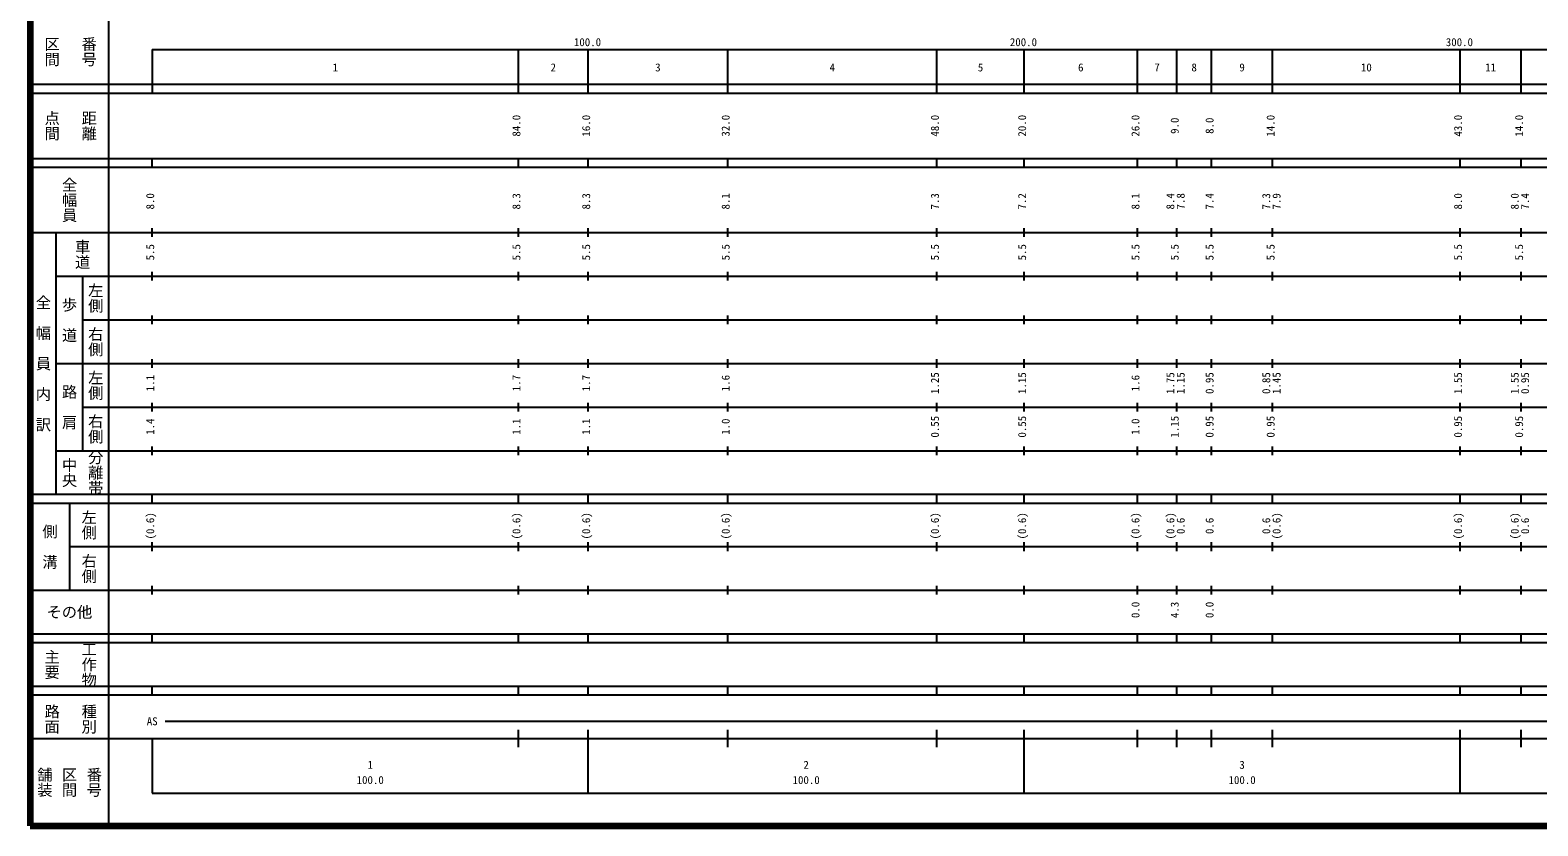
# Model space of a CAD drawing. Units: millimetres on the paper, enlarged 1000 times. Extents: x 40000 to 680000, y 20000 to 380000.
# Drawn here: x 40000 to 385840, y 20000 to 202409 of the extents above; entities that cross this region are included whole.
import ezdxf
from ezdxf.enums import TextEntityAlignment as Align

# ---------------------------------------------------------------- set-up
doc = ezdxf.new("R2010")
doc.units = ezdxf.units.MM
doc.header["$LTSCALE"] = 1000
doc.layers.add('M-TTL', color=2, linetype='Continuous', lineweight=140)
doc.layers.add('M-TTL-BAND', color=7, linetype='Continuous', lineweight=25)
doc.styles.add('@ＭＳ ゴシック', font='')
doc.styles.add('ＭＳ ゴシック', font='')
doc.styles.get('@ＭＳ ゴシック').set_extended_font_data('@MS Gothic')
doc.styles.get('ＭＳ ゴシック').set_extended_font_data('MS Gothic')

msp = doc.modelspace()

# ---------------------------------------------------------------- linework, layer by layer
at = {"layer": 'M-TTL'}
for p, q in [((40000, 380000), (40000, 20000)), ((40000, 20000), (680000, 20000))]:
    msp.add_line(p, q, dxfattribs=at)
at = {"layer": 'M-TTL-BAND'}
for p, q in [((58000, 370000), (58000, 20000)), ((68000, 198000), (579000, 198000)), ((68000, 198000), (68000, 188000)), ((152000, 188000), (152000, 198000)), ((168000, 188000), (168000, 198000)), ((200000, 188000), (200000, 198000)), ((248000, 188000), (248000, 198000)), ((268000, 188000), (268000, 198000)), ((294000, 188000), (294000, 198000)), ((303000, 188000), (303000, 198000)), ((311000, 188000), (311000, 198000)), ((325000, 188000), (325000, 198000)), ((368000, 188000), (368000, 198000)), ((382000, 188000), (382000, 198000)), ((40000, 190000), (579000, 190000)), ((40000, 188000), (579000, 188000)), ((40000, 173000), (579000, 173000)), ((68000, 171000), (68000, 173000)), ((152000, 171000), (152000, 173000)), ((168000, 171000), (168000, 173000)), ((200000, 171000), (200000, 173000)), ((248000, 171000), (248000, 173000)), ((268000, 171000), (268000, 173000)), ((294000, 171000), (294000, 173000)), ((303000, 171000), (303000, 173000)), ((311000, 171000), (311000, 173000)), ((325000, 171000), (325000, 173000)), ((368000, 171000), (368000, 173000)), ((382000, 171000), (382000, 173000)), ((40000, 171000), (579000, 171000)), ((40000, 156000), (579000, 156000)), ((46000, 96000), (46000, 156000)), ((68000, 155000), (68000, 157000)), ((152000, 155000), (152000, 157000)), ((168000, 155000), (168000, 157000)), ((200000, 155000), (200000, 157000)), ((248000, 155000), (248000, 157000)), ((268000, 155000), (268000, 157000)), ((294000, 155000), (294000, 157000)), ((303000, 155000), (303000, 157000)), ((311000, 155000), (311000, 157000)), ((325000, 155000), (325000, 157000)), ((368000, 155000), (368000, 157000)), ((382000, 155000), (382000, 157000)), ((46000, 146000), (579000, 146000)), ((52000, 146000), (52000, 106000)), ((68000, 145000), (68000, 147000)), ((152000, 145000), (152000, 147000)), ((168000, 145000), (168000, 147000)), ((200000, 145000), (200000, 147000)), ((248000, 145000), (248000, 147000)), ((268000, 145000), (268000, 147000)), ((294000, 145000), (294000, 147000)), ((303000, 145000), (303000, 147000)), ((311000, 145000), (311000, 147000)), ((325000, 145000), (325000, 147000)), ((368000, 145000), (368000, 147000)), ((382000, 145000), (382000, 147000)), ((52000, 136000), (579000, 136000)), ((68000, 135000), (68000, 137000)), ((152000, 135000), (152000, 137000)), ((168000, 135000), (168000, 137000)), ((200000, 135000), (200000, 137000)), ((248000, 135000), (248000, 137000)), ((268000, 135000), (268000, 137000)), ((294000, 135000), (294000, 137000)), ((303000, 135000), (303000, 137000)), ((311000, 135000), (311000, 137000)), ((325000, 135000), (325000, 137000)), ((368000, 135000), (368000, 137000)), ((382000, 135000), (382000, 137000)), ((46000, 126000), (579000, 126000)), ((68000, 125000), (68000, 127000)), ((152000, 125000), (152000, 127000)), ((168000, 125000), (168000, 127000)), ((200000, 125000), (200000, 127000)), ((248000, 125000), (248000, 127000)), ((268000, 125000), (268000, 127000)), ((294000, 125000), (294000, 127000)), ((303000, 125000), (303000, 127000)), ((311000, 125000), (311000, 127000)), ((325000, 125000), (325000, 127000)), ((368000, 125000), (368000, 127000)), ((382000, 125000), (382000, 127000)), ((52000, 116000), (579000, 116000)), ((68000, 115000), (68000, 117000)), ((152000, 115000), (152000, 117000)), ((168000, 115000), (168000, 117000)), ((200000, 115000), (200000, 117000)), ((248000, 115000), (248000, 117000)), ((268000, 115000), (268000, 117000)), ((294000, 115000), (294000, 117000)), ((303000, 115000), (303000, 117000)), ((311000, 115000), (311000, 117000)), ((325000, 115000), (325000, 117000)), ((368000, 115000), (368000, 117000)), ((382000, 115000), (382000, 117000)), ((46000, 106000), (579000, 106000)), ((68000, 105000), (68000, 107000)), ((152000, 105000), (152000, 107000)), ((168000, 105000), (168000, 107000)), ((200000, 105000), (200000, 107000)), ((248000, 105000), (248000, 107000)), ((268000, 105000), (268000, 107000)), ((294000, 105000), (294000, 107000)), ((303000, 105000), (303000, 107000)), ((311000, 105000), (311000, 107000)), ((325000, 105000), (325000, 107000)), ((368000, 105000), (368000, 107000)), ((382000, 105000), (382000, 107000)), ((40000, 96000), (579000, 96000)), ((40000, 94000), (579000, 94000)), ((49000, 94000), (49000, 74000)), ((68000, 94000), (68000, 96000)), ((152000, 94000), (152000, 96000)), ((168000, 94000), (168000, 96000)), ((200000, 94000), (200000, 96000)), ((248000, 94000), (248000, 96000)), ((268000, 94000), (268000, 96000)), ((294000, 94000), (294000, 96000)), ((303000, 94000), (303000, 96000)), ((311000, 94000), (311000, 96000)), ((325000, 94000), (325000, 96000)), ((368000, 94000), (368000, 96000)), ((382000, 94000), (382000, 96000)), ((49000, 84000), (579000, 84000)), ((68000, 83000), (68000, 85000)), ((152000, 83000), (152000, 85000)), ((168000, 83000), (168000, 85000)), ((200000, 83000), (200000, 85000)), ((248000, 83000), (248000, 85000)), ((268000, 83000), (268000, 85000)), ((294000, 83000), (294000, 85000)), ((303000, 83000), (303000, 85000)), ((311000, 83000), (311000, 85000)), ((325000, 83000), (325000, 85000)), ((368000, 83000), (368000, 85000)), ((382000, 83000), (382000, 85000)), ((40000, 74000), (579000, 74000)), ((68000, 73000), (68000, 75000)), ((152000, 73000), (152000, 75000)), ((168000, 73000), (168000, 75000)), ((200000, 73000), (200000, 75000)), ((248000, 73000), (248000, 75000)), ((268000, 73000), (268000, 75000)), ((294000, 73000), (294000, 75000)), ((303000, 73000), (303000, 75000)), ((311000, 73000), (311000, 75000)), ((325000, 73000), (325000, 75000)), ((368000, 73000), (368000, 75000)), ((382000, 73000), (382000, 75000)), ((40000, 64000), (579000, 64000)), ((68000, 62000), (68000, 64000)), ((152000, 62000), (152000, 64000)), ((168000, 62000), (168000, 64000)), ((200000, 62000), (200000, 64000)), ((248000, 62000), (248000, 64000)), ((268000, 62000), (268000, 64000)), ((294000, 62000), (294000, 64000)), ((303000, 62000), (303000, 64000)), ((311000, 62000), (311000, 64000)), ((325000, 62000), (325000, 64000)), ((368000, 62000), (368000, 64000)), ((382000, 62000), (382000, 64000)), ((40000, 62000), (579000, 62000)), ((40000, 52000), (579000, 52000)), ((68000, 50000), (68000, 52000)), ((152000, 50000), (152000, 52000)), ((168000, 50000), (168000, 52000)), ((200000, 50000), (200000, 52000)), ((248000, 50000), (248000, 52000)), ((268000, 50000), (268000, 52000)), ((294000, 50000), (294000, 52000)), ((303000, 50000), (303000, 52000)), ((311000, 50000), (311000, 52000)), ((325000, 50000), (325000, 52000)), ((368000, 50000), (368000, 52000)), ((382000, 50000), (382000, 52000)), ((40000, 50000), (579000, 50000)), ((71000, 44000), (565000, 44000)), ((152000, 38000), (152000, 42000)), ((168000, 27500), (168000, 42000)), ((200000, 38000), (200000, 42000)), ((248000, 38000), (248000, 42000)), ((268000, 27500), (268000, 42000)), ((294000, 38000), (294000, 42000)), ((303000, 38000), (303000, 42000)), ((311000, 38000), (311000, 42000)), ((325000, 38000), (325000, 42000)), ((368000, 27500), (368000, 42000)), ((382000, 38000), (382000, 42000)), ((40000, 40000), (579000, 40000)), ((68000, 40000), (68000, 27500)), ((68000, 27500), (579000, 27500))]:
    msp.add_line(p, q, dxfattribs=at)

# ---------------------------------------------------------------- texts
at = {"layer": 'M-TTL-BAND', "style": '@ＭＳ ゴシック'}
for s, p in [('区間', (45000, 197500)), ('番号', (53500, 197500)), ('点間', (45000, 180500)), ('距離', (53500, 180500)), ('全幅員', (49000, 163500)), ('車道', (52000, 151000)), ('左側', (55000, 141000)), ('全\u3000幅\u3000員\u3000内\u3000訳', (43000, 126000)), ('歩\u3000道', (49000, 136000)), ('右側', (55000, 131000)), ('路\u3000肩', (49000, 116000)), ('左側', (55000, 121000)), ('右側', (55000, 111000)), ('中央', (49000, 101000)), ('分離帯', (55000, 101000)), ('左側', (53500, 89000)), ('側\u3000溝', (44500, 84000)), ('右側', (53500, 79000)), ('主要', (45000, 57000)), ('工作物', (53500, 57000)), ('路面', (45000, 44500)), ('種別', (53500, 44500)), ('舗装', (43333, 30000)), ('区間', (49000, 30000)), ('番号', (54667, 30000))]:
    msp.add_text(s, height=2566, rotation=270, dxfattribs=at).set_placement(p, align=Align.MIDDLE_CENTER)
at = {"layer": 'M-TTL-BAND', "style": 'ＭＳ ゴシック'}
for s, p in [('100.0', (167844, 198195)), ('200.0', (267844, 198195)), ('300.0', (367844, 198195)), ('1', (110000, 192405)), ('2', (160000, 192405)), ('3', (184000, 192405)), ('4', (224000, 192405)), ('5', (258000, 192405)), ('6', (281000, 192405)), ('7', (298500, 192405)), ('8', (307000, 192405)), ('9', (318000, 192405)), ('10', (346500, 192405)), ('11', (375000, 192405)), ('AS', (68000, 42500)), ('1', (118000, 32523)), ('2', (218000, 32523)), ('3', (318000, 32523)), ('100.0', (118000, 29033)), ('100.0', (218000, 29033)), ('100.0', (318000, 29033))]:
    msp.add_text(s, height=1833, dxfattribs=at).set_placement(p, align=Align.BOTTOM_CENTER)
for s, p in [('84.0', (153000, 180500)), ('16.0', (169000, 180500)), ('32.0', (201000, 180500)), ('48.0', (249000, 180500)), ('20.0', (269000, 180500)), ('26.0', (295000, 180500)), ('9.0', (304000, 180500)), ('8.0', (312000, 180500)), ('14.0', (326000, 180500)), ('43.0', (369000, 180500)), ('14.0', (383000, 180500)), ('8.0', (69000, 163174)), ('8.3', (153000, 163174)), ('8.3', (169000, 163174)), ('8.1', (201000, 163174)), ('7.3', (249000, 163174)), ('7.2', (269000, 163174)), ('8.1', (295000, 163174)), ('8.4', (303000, 163174)), ('7.8', (305370, 163174)), ('7.4', (312000, 163174)), ('7.3', (325000, 163174)), ('7.9', (327370, 163174)), ('8.0', (369000, 163174)), ('8.0', (382000, 163174)), ('7.4', (384370, 163174)), ('5.5', (69000, 151500)), ('5.5', (153000, 151500)), ('5.5', (169000, 151500)), ('5.5', (201000, 151500)), ('5.5', (249000, 151500)), ('5.5', (269000, 151500)), ('5.5', (295000, 151500)), ('5.5', (304000, 151500)), ('5.5', (312000, 151500)), ('5.5', (326000, 151500)), ('5.5', (369000, 151500)), ('5.5', (383000, 151500)), ('1.1', (69000, 121500)), ('1.7', (153000, 121500)), ('1.7', (169000, 121500)), ('1.6', (201000, 121500)), ('1.25', (249000, 121500)), ('1.15', (269000, 121500)), ('1.6', (295000, 121500)), ('1.75', (303000, 121500)), ('1.15', (305370, 121500)), ('0.95', (312000, 121500)), ('0.85', (325000, 121500)), ('1.45', (327370, 121500)), ('1.55', (369000, 121500)), ('1.55', (382000, 121500)), ('0.95', (384370, 121500)), ('1.4', (69000, 111500)), ('1.1', (153000, 111500)), ('1.1', (169000, 111500)), ('1.0', (201000, 111500)), ('0.55', (249000, 111500)), ('0.55', (269000, 111500)), ('1.0', (295000, 111500)), ('1.15', (304000, 111500)), ('0.95', (312000, 111500)), ('0.95', (326000, 111500)), ('0.95', (369000, 111500)), ('0.95', (383000, 111500)), ('(0.6)', (69000, 88764)), ('(0.6)', (153000, 88764)), ('(0.6)', (169000, 88764)), ('(0.6)', (201000, 88764)), ('(0.6)', (249000, 88764)), ('(0.6)', (269000, 88764)), ('(0.6)', (295000, 88764)), ('(0.6)', (303000, 88764)), ('0.6', (305370, 88764)), ('0.6', (312000, 88764)), ('0.6', (325000, 88764)), ('(0.6)', (327370, 88764)), ('(0.6)', (369000, 88764)), ('(0.6)', (382000, 88764)), ('0.6', (384370, 88764)), ('0.0', (295000, 69500)), ('4.3', (304000, 69500)), ('0.0', (312000, 69500))]:
    msp.add_text(s, height=1833, rotation=90, dxfattribs=at).set_placement(p, align=Align.BOTTOM_CENTER)
msp.add_text('その他', height=2566, dxfattribs=at).set_placement((49000, 69000), align=Align.MIDDLE_CENTER)

doc.saveas('drawing.dxf')
